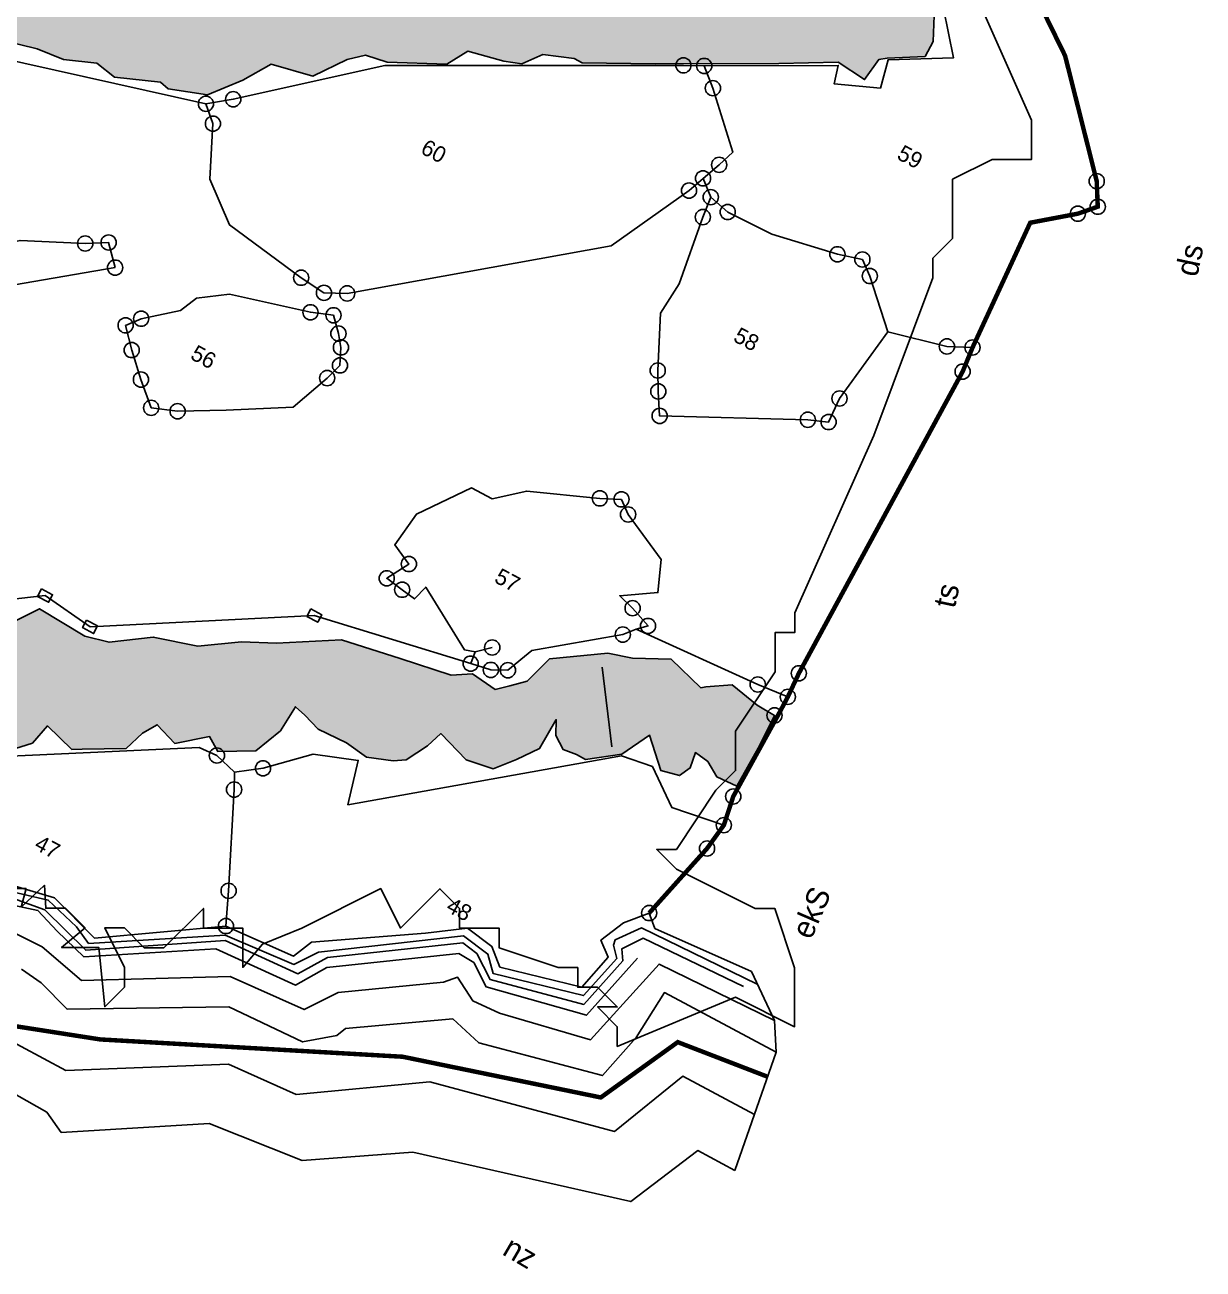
# Model space of a CAD drawing. Header units: metres. Extents: x 344942 to 348881, y 1759187 to 1762834.
# Drawn here: x 347468 to 348125, y 1759554 to 1760247 of the extents above; entities that cross this region are included whole.
import ezdxf

# ---------------------------------------------------------------- set-up
doc = ezdxf.new("R2010")
doc.units = ezdxf.units.M
doc.header["$MEASUREMENT"] = 0
doc.linetypes.add('DASHDOT', pattern=[1, 0.5, -0.25, 0, -0.25])
for name, color, linetype in [('LINE_WATER', 4, 'Continuous'), ('OFF', 1, 'Continuous'), ('POLY_HATCH', 12, 'Continuous'), ('POLY_PARCEL', 6, 'Continuous'), ('POLY_WATER', 4, 'Continuous'), ('SYM_ARROW', 1, 'Continuous'), ('SYM_STONE', 1, 'Continuous'), ('TEXT_MAPOUT', 7, 'Continuous'), ('TEXT_PARCEL', 7, 'Continuous'), ('V_BOUND_LINE', 7, 'Continuous'), ('V_BOUND_STREAM_LINE', 7, 'DASHDOT'), ('VILLAGE BOUNDRY', 15, 'Continuous')]:
    doc.layers.add(name, color=color, linetype=linetype)
doc.styles.get("Standard").update_dxf_attribs({"font": 'simplex.shx'})
doc.styles.add('TEXT_MAP', font='')
doc.styles.get('TEXT_MAP').set_extended_font_data('Kruti Dev 050')
doc.dimstyles.get("Standard").update_dxf_attribs({"dimtxt": 0.18, "dimasz": 0.18, "dimexe": 0.18, "dimexo": 0.0625, "dimgap": 0.09, "dimtad": 0, "dimtih": 1, "dimtoh": 1, "dimdec": 4, "dimzin": 0, "dimdsep": 46, "dimtxsty": 'Standard', "dimcen": 0.09, "dimadec": 0, "dimazin": 0, "dimtfac": 1, "dimtdec": 4, "dimtofl": 0, "dimtmove": 0, "dimatfit": 3, "dimfxl": 0, "dimtolj": 1, "dimtzin": 0, "dimarcsym": 0})

# ---------------------------------------------------------------- blocks, each defined once
blk = doc.blocks.new('STONE')
blk.add_circle((0, 0), 0.851)
blk = doc.blocks.new('STONESQUARE')
blk.add_lwpolyline([(-0.7, 0.48), (0.7, 0.48), (0.7, -0.48), (-0.7, -0.48)], close=True)
blk = doc.blocks.new('WESGW')
at = {"layer": 'POLY_HATCH'}
h = blk.add_hatch(dxfattribs=at)
h.set_pattern_fill('ZIGZAG', color=256, scale=20, style=0)
h.set_pattern_definition([(0, (1778.8028, 7410.7328), (2.5, 2.5), [2.5, -2.5]), (90, (1781.3028, 7410.7328), (-2.5, 2.5), [2.5, -2.5])])
h.paths.add_polyline_path([(2230.65, 7614.13), (2235.08, 7621.4), (2237.57, 7623.1), (2239.73, 7626.84), (2243.82, 7628.89), (2245.18, 7632.4), (2246.32, 7635.36), (2248.02, 7636.15), (2248.71, 7639.33), (2250.18, 7642.39), (2253.7, 7643.19), (2257.68, 7641.94), (2260.97, 7640.46), (2264.15, 7640.12), (2268.92, 7638.76), (2273.08, 7639.22), (2278.07, 7637.18), (2280.57, 7636.95), (2284.21, 7633.66), (2286.48, 7633.32), (2291.48, 7629.92), (2292.84, 7630.26), (2292.95, 7632.64), (2292.27, 7637.4), (2292.95, 7639.33), (2295.11, 7639.79), (2296.48, 7638.99), (2298.63, 7638.43), (2301.7, 7639.22), (2304.31, 7637.97), (2308.4, 7633.66), (2311.01, 7631.39), (2312.15, 7631.39), (2315.22, 7633.66), (2321.01, 7635.14), (2324.19, 7635.48), (2327.68, 7636.84), (2330.17, 7636.39), (2334.95, 7638.32), (2336.08, 7638.09), (2340.28, 7639.56), (2343.01, 7642.85), (2344.94, 7645.92), (2349.71, 7646.94), (2352.22, 7650.41), (2353.81, 7651.78), (2356.31, 7652.23), (2362.33, 7655.18), (2363.69, 7657.56), (2367.78, 7658.47), (2369.71, 7659.15), (2371.3, 7661.2), (2374.59, 7662.44), (2375.62, 7662.44), (2382.89, 7666.19), (2395.08, 7672.71), (2400.88, 7676), (2404.4, 7675.66), (2404.74, 7678.38), (2405.53, 7678.95), (2409.17, 7681.11), (2409.17, 7683.04), (2407.92, 7685.65), (2408.26, 7688.82), (2409.96, 7692), (2412.58, 7694.73), (2415.07, 7695.86), (2422.12, 7694.16), (2419.73, 7699.83), (2414.39, 7703.58), (2409.96, 7703.8), (2407.46, 7701.31), (2406.1, 7699.95), (2403.83, 7696.65), (2404.51, 7695.07), (2403.72, 7691.43), (2404.17, 7689.62), (2406.1, 7687.8), (2400.99, 7688.48), (2395.88, 7686.21), (2395.54, 7683.95), (2390.31, 7680.31), (2389.4, 7678.27), (2386, 7679.86), (2383.27, 7679.29), (2381.91, 7676.91), (2379.64, 7672.26), (2376.41, 7671.87), (2374.14, 7670.96), (2373.12, 7669.37), (2369.03, 7670.28), (2367.78, 7670.05), (2365.85, 7665.74), (2363.69, 7668.12), (2362.89, 7669.37), (2359.03, 7668.12), (2357.44, 7668.46), (2355.51, 7664.49), (2352.67, 7667.67), (2350.17, 7667.9), (2346.54, 7666.42), (2343.13, 7663.02), (2342.22, 7658.02), (2340.97, 7664.15), (2336.31, 7664.83), (2332, 7662.22), (2329.95, 7658.36), (2329.73, 7654.62), (2329.16, 7652.24), (2327.11, 7657.57), (2322.91, 7658.7), (2318.82, 7658.36), (2316.21, 7656.09), (2315.19, 7657), (2313.14, 7659.39), (2309.9, 7660.07), (2307.85, 7659.84), (2302.29, 7656.33), (2302.74, 7662), (2298.54, 7666.99), (2294.22, 7668.13), (2291.04, 7667.9), (2288.32, 7666.99), (2284.46, 7663.47), (2284.46, 7666.54), (2283.21, 7668.47), (2277.98, 7671.87), (2275.03, 7674.37), (2272.42, 7675.16), (2269.8, 7674.6), (2267.3, 7673.8), (2263.1, 7672.33), (2260.83, 7670.28), (2256.42, 7662.55), (2250.62, 7666.29), (2246.08, 7666.52), (2243.35, 7665.27), (2241.08, 7663), (2238.13, 7657.89), (2236.77, 7649.38), (2235.74, 7650.63), (2230.75, 7653.24), (2226.88, 7650.18), (2223.02, 7646.32), (2222.23, 7643.25), (2222.57, 7638.94), (2218.82, 7640.08), (2212.23, 7636.79), (2209.39, 7634.29), (2208.94, 7630.89), (2210.16, 7626.96), (2211.4, 7623.44), (2205.04, 7625.14), (2201.98, 7624.12), (2199.02, 7621.06), (2197.21, 7616.74), (2196.64, 7611.07), (2191.3, 7610.62), (2187.78, 7603.35), (2189.37, 7598.47), (2189.2, 7597.02), (2178.75, 7592.48), (2178.64, 7590.21), (2178.3, 7586.35), (2176.02, 7584.54), (2175.57, 7581.47), (2175.8, 7576.03), (2179.54, 7572.85), (2183.63, 7575.69), (2188.06, 7574.78), (2188.52, 7572.39), (2181.14, 7568.2), (2181.59, 7563.43), (2185, 7560.48), (2192.38, 7560.03), (2193.9, 7559.95), (2191.86, 7557.22), (2191.41, 7553.48), (2194.36, 7552.91), (2200.61, 7552), (2202.54, 7551.78), (2208.22, 7553.14), (2208.33, 7548.94), (2208.9, 7546.67), (2211.06, 7544.51), (2213.21, 7543.27), (2218.89, 7544.29), (2217.87, 7541.56), (2218.67, 7538.73), (2220.03, 7536.12), (2221.28, 7535.1), (2223.66, 7534.3), (2226.62, 7533.62), (2227.3, 7530.67), (2228.55, 7529.53), (2232.3, 7527.95), (2234.76, 7529.15), (2235.56, 7527.45), (2236.58, 7525.75), (2237.71, 7524.84), (2240.44, 7524.5), (2243.05, 7524.5), (2244.87, 7525.86), (2244.42, 7522.12), (2244.3, 7519.85), (2245.89, 7521.78), (2248.16, 7520.41), (2249.98, 7520.41), (2252.71, 7521.55), (2255.43, 7523.02), (2257.14, 7526.88), (2259.64, 7524.39), (2262.48, 7524.05), (2265.43, 7526.2), (2267.93, 7523.7), (2269.4, 7522.8), (2274.4, 7524.5), (2276.79, 7522.12), (2279.85, 7521.55), (2283.94, 7523.82), (2285.42, 7522.12), (2288.83, 7519.17), (2292.8, 7519.62), (2295.53, 7521.89), (2297, 7524.61), (2296.98, 7527.94), (2298.12, 7529.76), (2299.37, 7531.57), (2303.34, 7535.54), (2307.54, 7539.97), (2315.38, 7543.6), (2317.99, 7544.51), (2326.4, 7548.37), (2325.95, 7552.11), (2327.19, 7553.13), (2328.44, 7551.88), (2330.83, 7549.84), (2331.97, 7548.82), (2334.24, 7550.18), (2337.53, 7553.36), (2339.58, 7555.63), (2339.92, 7559.49), (2342.87, 7558.47), (2345.48, 7558.92), (2348.09, 7561.98), (2348.59, 7564.66), (2350.07, 7564.43), (2355.18, 7564.32), (2357.11, 7566.25), (2357.68, 7568.75), (2361.32, 7567.72), (2362.34, 7568.29), (2366.65, 7570.67), (2367.45, 7573.06), (2368.47, 7574.65), (2371.2, 7573.74), (2374.26, 7576.24), (2375.85, 7575.21), (2379.6, 7577.26), (2380.97, 7580.55), (2381.19, 7583.72), (2382.56, 7583.38), (2384.6, 7582.7), (2388.12, 7582.82), (2390.85, 7582.48), (2393.69, 7583.5), (2394.94, 7584.29), (2396.3, 7586.79), (2396.98, 7588.72), (2400.84, 7587.47), (2403.99, 7588), (2405.81, 7590.16), (2407.51, 7592.43), (2407.63, 7596.18), (2408.42, 7594.59), (2409.9, 7593.57), (2411.49, 7593.79), (2412.63, 7593.79), (2415.91, 7596.22), (2417.68, 7599.54), (2420.65, 7596.65), (2422.77, 7597.14), (2423.4, 7598.45), (2423.12, 7600.25), (2424.82, 7600), (2426.51, 7598.98), (2428.98, 7599.11), (2429.09, 7603.99), (2428.98, 7608.08), (2426.71, 7608.19), (2423.19, 7608.87), (2420.69, 7607.28), (2420.24, 7606.94), (2415.81, 7608.19), (2411.94, 7606.26), (2409.22, 7605.47), (2403.77, 7601.84), (2402.74, 7598.43), (2401.27, 7597.07), (2400.02, 7595.94), (2396.95, 7596.28), (2394.91, 7595.03), (2389, 7594.01), (2382.21, 7592.75), (2375.96, 7589.01), (2372.44, 7587.3), (2368.35, 7584.58), (2363.46, 7583.11), (2359.37, 7580.27), (2356.65, 7579.59), (2350.74, 7579.93), (2349.01, 7577.47), (2346.63, 7575.99), (2341.74, 7574.52), (2340.83, 7572.59), (2340.38, 7571.23), (2337.88, 7569.87), (2334.36, 7569.07), (2333.56, 7566.69), (2330.38, 7564.87), (2328.91, 7564.31), (2325.73, 7564.65), (2325.05, 7563.51), (2322.77, 7561.92), (2319.93, 7559.88), (2319.48, 7558.97), (2319.14, 7557.61), (2315.39, 7555), (2315.28, 7553.64), (2313.73, 7551.32), (2309.42, 7548.37), (2308.51, 7547.01), (2307.26, 7545.42), (2304.08, 7543.26), (2302.6, 7541.45), (2302.26, 7539.86), (2299.31, 7538.15), (2297.95, 7537.02), (2296.92, 7534.52), (2293.74, 7532.93), (2292.83, 7531.8), (2292.27, 7529.98), (2290.79, 7529.08), (2285.34, 7529.98), (2283.07, 7529.53), (2280.45, 7529.76), (2276.25, 7532.14), (2273.87, 7531.69), (2269.78, 7532.59), (2266.82, 7533.39), (2264.89, 7533.05), (2257.74, 7535.77), (2253.65, 7535.09), (2249.44, 7537.47), (2245.24, 7536.34), (2242.21, 7536.89), (2239.25, 7537.91), (2235.16, 7536.44), (2233.12, 7537.8), (2230.96, 7540.64), (2228.8, 7542.57), (2226.99, 7545.52), (2225.51, 7547.22), (2223.01, 7550.06), (2219.83, 7550.85), (2216.31, 7554.14), (2213.7, 7558.91), (2212.54, 7559.87), (2208.11, 7559.53), (2205.72, 7560.55), (2204.59, 7566.56), (2203.68, 7569.86), (2200.95, 7570.42), (2198.68, 7571.33), (2197.55, 7575.3), (2195.61, 7579.16), (2195.61, 7580.75), (2196.76, 7583.3), (2200.96, 7586.93), (2202.78, 7590.44), (2204.37, 7595.21), (2208.68, 7597.82), (2211.75, 7600.88), (2216.63, 7603.38), (2218.9, 7603.61), (2222.58, 7607.33), (2226.33, 7609.26)])
at = {"layer": 'LINE_WATER'}
for points in [[(2361.56, 7549.63), (2367.11, 7550.45), (2373.28, 7548.6), (2386.55, 7556.92), (2395.49, 7557.43), (2397.55, 7560.62), (2410.15, 7569.18), (2412.1, 7568.87), (2414.77, 7567.02), (2425.36, 7569.49), (2426.91, 7575.86), (2426.19, 7576.99), (2427.73, 7579.14), (2440.17, 7579.66)], [(2362.86, 7548.99), (2366.46, 7550.02), (2369.44, 7548.99), (2373.45, 7547.86), (2386.07, 7555.61), (2395.84, 7556.22), (2398, 7559.61), (2410.33, 7567.93), (2412.29, 7567.83), (2414.76, 7566.08), (2426.17, 7568.55), (2428.23, 7576.87)], [(2365.28, 7546.54), (2368.78, 7546.65), (2374.44, 7545.41), (2388.93, 7553.63), (2397.98, 7554.25), (2400.45, 7557.74), (2410.32, 7564.31), (2411.42, 7565.52), (2414.2, 7563.98), (2417.49, 7564.18), (2427.87, 7566.34), (2430.67, 7577.43), (2445.04, 7577.95)], [(2446.89, 7574.89), (2432.7, 7574.89), (2432.28, 7568.97), (2430.94, 7563.42), (2416.99, 7560.15), (2413.15, 7561.16), (2403.06, 7554.55), (2402.58, 7553.4), (2399.54, 7550.97), (2390.39, 7550.53), (2374.55, 7541.8), (2370.6, 7543.03), (2367.92, 7543.34)], [(2448.02, 7567.58), (2438.91, 7567.58), (2435.06, 7558.54), (2414.2, 7553.72), (2401.68, 7545.44), (2393.4, 7544.86), (2377.66, 7535.68), (2369.09, 7535.68)], [(2441.4, 7580.6), (2427.01, 7580.09), (2425.06, 7577.52), (2425.16, 7576.9), (2426.19, 7575.77), (2424.85, 7570.33), (2414.77, 7567.76), (2413.23, 7569.4), (2409.84, 7569.92), (2396.37, 7560.67), (2394.59, 7558.16), (2386.26, 7557.44), (2373.2, 7549.43), (2371.14, 7550.46), (2366.93, 7551.59), (2361.17, 7550.05)]]:
    blk.add_lwpolyline(points, dxfattribs=at)
at = {"layer": 'OFF'}
blk.add_lwpolyline([(2440.21, 7581.56), (2445.04, 7577.95), (2446.89, 7574.89), (2449.02, 7561.04)], dxfattribs=at)
at = {"layer": 'POLY_HATCH'}
for points in [[(2315.22, 7633.66), (2321.01, 7635.14), (2324.19, 7635.48), (2327.68, 7636.84), (2330.17, 7636.39), (2334.95, 7638.32), (2336.08, 7638.09), (2340.28, 7639.56), (2343.01, 7642.85), (2344.94, 7645.92), (2349.71, 7646.94), (2352.22, 7650.41), (2353.81, 7651.78), (2356.31, 7652.23), (2362.33, 7655.18), (2363.69, 7657.56), (2367.78, 7658.47), (2369.71, 7659.15), (2371.3, 7661.2), (2374.59, 7662.44), (2375.62, 7662.44), (2382.89, 7666.19), (2395.08, 7672.71), (2400.88, 7676), (2404.4, 7675.66), (2404.74, 7678.38), (2405.53, 7678.95), (2409.17, 7681.11), (2409.17, 7683.04), (2407.92, 7685.65)], [(2355.18, 7564.32), (2357.11, 7566.25), (2357.68, 7568.75), (2361.32, 7567.72), (2362.34, 7568.29), (2366.65, 7570.67), (2367.45, 7573.06), (2368.47, 7574.65), (2371.2, 7573.74), (2374.26, 7576.24), (2375.85, 7575.21), (2379.6, 7577.26), (2380.97, 7580.55), (2381.19, 7583.72), (2382.56, 7583.38), (2384.6, 7582.7), (2388.12, 7582.82), (2390.85, 7582.48), (2393.69, 7583.5), (2394.94, 7584.29), (2396.3, 7586.79), (2396.98, 7588.72), (2400.84, 7587.47), (2403.99, 7588), (2405.81, 7590.16), (2407.51, 7592.43), (2407.63, 7596.18), (2408.42, 7594.59), (2409.9, 7593.57), (2411.49, 7593.79), (2412.63, 7593.79), (2415.91, 7596.22), (2417.68, 7599.54), (2420.65, 7596.65), (2422.77, 7597.14), (2423.4, 7598.45), (2423.12, 7600.25), (2424.82, 7600), (2426.51, 7598.98), (2428.98, 7599.11), (2429.09, 7603.99), (2428.98, 7608.08), (2426.71, 7608.19), (2423.19, 7608.87), (2420.69, 7607.28), (2420.24, 7606.94), (2415.81, 7608.19), (2411.94, 7606.26), (2409.22, 7605.47), (2403.77, 7601.84), (2402.74, 7598.43), (2401.27, 7597.07), (2400.02, 7595.94), (2396.95, 7596.28), (2394.91, 7595.03), (2389, 7594.01), (2382.21, 7592.75), (2375.96, 7589.01), (2372.44, 7587.3), (2368.35, 7584.58), (2363.46, 7583.11), (2359.37, 7580.27), (2356.65, 7579.59), (2350.74, 7579.93), (2349.01, 7577.47)]]:
    blk.add_lwpolyline(points, dxfattribs=at)
at = {"layer": 'POLY_PARCEL'}
for points in [[(2416, 7693.64), (2412.22, 7692.48), (2408.45, 7686.83), (2412.04, 7682.5), (2405.69, 7678.85), (2406.42, 7675.66), (2401.63, 7673.63), (2401.05, 7675.66), (2387.84, 7668.56)], [(2340.59, 7638.59), (2343.05, 7640.47), (2356.26, 7651.78), (2385.75, 7667.52), (2387.84, 7668.56)], [(2387.84, 7668.56), (2389.87, 7666.82), (2395.21, 7661.56), (2394.52, 7659.57), (2393.64, 7657.39)], [(2393.64, 7657.39), (2392.9, 7655.44), (2388.11, 7645.87), (2364.53, 7627.28), (2362.21, 7626.12), (2359.16, 7626.41), (2349.29, 7627.86), (2344.94, 7631.34), (2342.33, 7636.99), (2340.59, 7638.59)], [(2393.64, 7657.39), (2395.39, 7655.94)], [(2395.39, 7655.94), (2397.85, 7655.36), (2403.37, 7655.51), (2410.92, 7656.96), (2413.66, 7657.76), (2415.27, 7656.52), (2419.99, 7651.94)], [(2419.99, 7651.94), (2418.72, 7642.82), (2418.88, 7639.92), (2416.7, 7639.05), (2401.86, 7631.63), (2400.44, 7633.98), (2399.28, 7636.01), (2396.53, 7641.81), (2396.82, 7645.72), (2395.66, 7653.55), (2395.39, 7655.94)], [(2419.99, 7651.94), (2426.59, 7653.62), (2429.18, 7654.86)], [(2340.59, 7638.59), (2313.83, 7631.18), (2309.33, 7630.6)], [(2344.32, 7612.46), (2346.22, 7610.34), (2348.69, 7607.91), (2351.19, 7605.66), (2353.98, 7606.71), (2358.72, 7609.37), (2365.17, 7613.21), (2367.01, 7617.86), (2367.61, 7619.79), (2366.76, 7621.62), (2365.78, 7622.85), (2364.33, 7624.4), (2361.9, 7623.48), (2352.96, 7621.01), (2349.89, 7618.86), (2348.97, 7616.81), (2345.51, 7613.94), (2344.32, 7612.46)], [(2410.77, 7609.31), (2411.77, 7610.26), (2409.31, 7611.21), (2407.39, 7611.75), (2410.98, 7614.08), (2409.56, 7617.52), (2403.93, 7620.23), (2402.48, 7621.37), (2400.29, 7620.33), (2392.69, 7617.21), (2389.67, 7614.61), (2387.07, 7614.61), (2383.01, 7609.1), (2382.48, 7604.94), (2384.88, 7603.79), (2383.44, 7601.21), (2385.57, 7600.9), (2387.27, 7600.63), (2387.76, 7602.39), (2394.88, 7598.24), (2396.05, 7598.59)], [(2340.24, 7617.61), (2325.61, 7606.3), (2329.83, 7586.89), (2330.69, 7584.7), (2330.29, 7581.9), (2325.89, 7575.46), (2323.69, 7574.06), (2320.88, 7574.23), (2318.56, 7579.19), (2316.29, 7599), (2316.43, 7601.51), (2317.09, 7603.3), (2317.89, 7605.43), (2329.42, 7615.29), (2336.02, 7618.42), (2338.28, 7619.75), (2340.24, 7617.61)], [(2429.32, 7610.62), (2425.7, 7610.25), (2410.77, 7609.31)], [(2410.77, 7609.31), (2409.73, 7608.08), (2401.57, 7601.73), (2400.26, 7598.51), (2398.56, 7597.64), (2396.23, 7597.2)], [(2396.05, 7598.59), (2397.51, 7599.93)], [(2396.23, 7597.2), (2396.05, 7598.59)], [(2396.23, 7597.2), (2378.24, 7593.72), (2356.68, 7580.8), (2350.59, 7581.52), (2328.09, 7566.01), (2325.19, 7566.59)], [(2378.61, 7574.04), (2381.22, 7575.92), (2385.43, 7579.98), (2390.22, 7581.72), (2391.52, 7576.79), (2415.97, 7596.04), (2419.6, 7596.62), (2423.67, 7593.58), (2429.75, 7594.57)], [(2331, 7547.79), (2332.45, 7548.66), (2338.84, 7553.88), (2373.82, 7574.62), (2375.99, 7574.76), (2378.61, 7574.04)], [(2378.61, 7574.04), (2379.48, 7572.3), (2384.27, 7562), (2385.86, 7558.38)]]:
    blk.add_lwpolyline(points, dxfattribs=at)
at = {"layer": 'POLY_WATER'}
for points in [[(2440.21, 7581.56), (2428.38, 7580.74), (2427, 7581.95), (2424.97, 7579.63), (2423.66, 7576.73), (2425.26, 7575.43), (2424.24, 7571.08), (2415.1, 7568.76), (2413.21, 7570.37), (2409.86, 7570.89), (2405.95, 7568.18), (2395.15, 7561.28), (2394.14, 7558.96), (2385.86, 7558.38), (2373.53, 7550.26), (2367.43, 7552.14), (2360.32, 7550.69)], [(2156.92, 7545.41), (2167.22, 7540.89), (2176.56, 7526.16), (2188.85, 7521.6), (2194.73, 7515.93), (2196.66, 7509.57), (2206.87, 7503.36), (2216.12, 7497.21), (2224.5, 7493.45), (2235.41, 7485.15), (2275.52, 7484.66), (2296.38, 7483.7), (2316.9, 7492.36), (2347.27, 7517.93), (2364.17, 7522.77), (2370.52, 7530.75), (2377.94, 7530.56), (2380.45, 7529.31), (2394.6, 7537.97), (2405.74, 7539.24), (2416.23, 7545.87), (2440.36, 7552.47), (2444.3, 7561.04), (2449.02, 7561.04)]]:
    blk.add_lwpolyline(points, dxfattribs=at)
at = {"layer": 'V_BOUND_LINE', "const_width": 0.5}
blk.add_lwpolyline([(2417.74, 7692.34), (2422.96, 7688.57), (2432.69, 7677.84), (2434.14, 7675.37), (2432.54, 7673.63), (2428.31, 7670.23), (2429.18, 7654.86), (2429.47, 7651.96), (2429.17, 7613.52), (2429.32, 7610.62), (2429.32, 7608.44), (2429.17, 7597.9), (2429.75, 7594.57), (2429.32, 7591.38), (2427, 7581.95)], dxfattribs=at)
at = {"layer": 'V_BOUND_STREAM_LINE', "ltscale": 10, "const_width": 0.5}
blk.add_lwpolyline([(2447.33, 7572.01), (2436.62, 7570.7), (2431.93, 7561.18), (2410.2, 7554.77), (2379.41, 7540.56), (2345.69, 7528.83), (2308.75, 7501.41), (2293.12, 7495.78), (2238.64, 7496.25), (2206.44, 7515.61), (2203.12, 7521.79), (2193.12, 7530.38), (2180.77, 7536.63), (2172.48, 7548.96), (2164.36, 7552.87), (2143.62, 7599.93), (2132.36, 7603.99), (2104.38, 7599.31)], dxfattribs=at)
at = {"layer": 'SYM_STONE'}
for name, p in [('STONE', (2432.69, 7677.84)), ('STONE', (2434.14, 7675.37)), ('STONE', (2432.54, 7673.63)), ('STONE', (2387.84, 7668.56)), ('STONE', (2385.75, 7667.52)), ('STONE', (2389.87, 7666.82)), ('STONE', (2394.52, 7659.57)), ('STONE', (2393.64, 7657.39)), ('STONE', (2413.66, 7657.76)), ('STONE', (2410.92, 7656.96)), ('STONE', (2415.27, 7656.52)), ('STONE', (2392.9, 7655.44)), ('STONE', (2395.39, 7655.94)), ('STONE', (2397.85, 7655.36)), ('STONE', (2429.18, 7654.86)), ('STONE', (2395.66, 7653.55)), ('STONE', (2426.59, 7653.62)), ('STONE', (2429.47, 7651.96)), ('STONE', (2418.72, 7642.82)), ('STONE', (2343.05, 7640.47)), ('STONE', (2418.88, 7639.92)), ('STONE', (2340.59, 7638.59)), ('STONE', (2416.7, 7639.05)), ('STONE', (2342.33, 7636.99)), ('STONE', (2399.28, 7636.01)), ('STONE', (2400.44, 7633.98)), ('STONE', (2401.86, 7631.63)), ('STONE', (2364.53, 7627.28)), ('STONE', (2359.16, 7626.41)), ('STONE', (2362.21, 7626.12)), ('STONE', (2364.33, 7624.4)), ('STONE', (2361.9, 7623.48)), ('STONE', (2365.78, 7622.85)), ('STONE', (2366.76, 7621.62)), ('STONE', (2402.48, 7621.37)), ('STONE', (2367.61, 7619.79)), ('STONE', (2400.29, 7620.33)), ('STONE', (2403.93, 7620.23)), ('STONE', (2336.02, 7618.42)), ('STONE', (2338.28, 7619.75)), ('STONE', (2340.24, 7617.61)), ('STONE', (2367.01, 7617.86)), ('STONE', (2345.51, 7613.94)), ('STONE', (2429.17, 7613.52)), ('STONE', (2344.32, 7612.46)), ('STONE', (2346.22, 7610.34)), ('STONE', (2409.31, 7611.21)), ('STONE', (2411.77, 7610.26)), ('STONE', (2425.7, 7610.25)), ('STONE', (2429.32, 7610.62)), ('STONE', (2348.69, 7607.91)), ('STONE', (2409.73, 7608.08)), ('STONE', (2428.98, 7608.08)), ('STONE', (2353.98, 7606.71)), ('STONE', (2351.19, 7605.66)), ('STONE', (2384.88, 7603.79)), ('STONE', (2383.44, 7601.21)), ('STONE', (2385.57, 7600.9)), ('STONE', (2397.51, 7599.93)), ('STONE', (2398.56, 7597.64)), ('STONE', (2400.26, 7598.51)), ('STONE', (2429.17, 7597.9)), ('STONE', (2396.23, 7597.2)), ('STONESQUARE', (2378.24, 7593.72)), ('STONE', (2429.75, 7594.57)), ('STONE', (2429.32, 7591.38)), ('STONESQUARE', (2350.59, 7581.52)), ('STONE', (2427, 7581.95)), ('STONESQUARE', (2356.68, 7580.8)), ('STONE', (2381.22, 7575.92)), ('STONE', (2375.99, 7574.76)), ('STONE', (2379.48, 7572.3)), ('STONE', (2384.27, 7562)), ('STONE', (2385.86, 7558.38))]:
    blk.add_blockref(name, p, dxfattribs=at)
at = {"layer": 'TEXT_MAPOUT', "style": 'TEXT_MAP'}
for s, rotation, p in [('ds', 106.0478, (2447.7, 7673.59)), ('ts', 106.0478, (2441.2, 7628.08)), ('ekS', 94.6181, (2444.45, 7587.76)), ('nz', 357.7255, (2430.32, 7540.47))]:
    blk.add_text(s, height=2.5, rotation=rotation, dxfattribs=at).set_placement(p)
at = {"layer": 'TEXT_PARCEL', "style": 'TEXT_MAP'}
for s, p in [('59', (2411.64, 7669.52)), ('60', (2364.27, 7645)), ('58', (2405.07, 7642.89)), ('56', (2352.35, 7612.55)), ('57', (2394.14, 7606.49)), ('48', (2406.7, 7571.43)), ('47', (2362.73, 7555.9))]:
    blk.add_text(s, height=1.8, dxfattribs=at).set_placement(p)
at = {"layer": 'SYM_ARROW'}
blk.add_leader([(2414.54, 7596.41), (2409.41, 7603.78)], dimstyle='Standard', override={"dimasz": 1.8, "dimgap": 0.09, "dimtad": 0}, dxfattribs=at)

msp = doc.modelspace()

# ---------------------------------------------------------------- linework, layer by layer
at = {"layer": 'VILLAGE BOUNDRY', "ltscale": 0.1, "flags": 128}
msp.add_lwpolyline([(347458.13, 1759765.55), (347469.1, 1759765.54), (347466.46, 1759755.18), (347479.39, 1759767.39), (347480.06, 1759754.54), (347491.06, 1759754.54), (347502.02, 1759743.57), (347488.95, 1759732.68), (347509.68, 1759732.68), (347512.97, 1759699.67), (347523.97, 1759710.63), (347523.98, 1759721.59), (347512.99, 1759743.56), (347523.99, 1759743.56), (347534.95, 1759732.59), (347545.91, 1759732.59), (347567.89, 1759754.51), (347567.88, 1759743.54), (347589.85, 1759743.54), (347589.84, 1759721.57), (347600.81, 1759734.57), (347622.78, 1759743.52), (347666.72, 1759765.47), (347677.67, 1759743.5), (347699.65, 1759765.46), (347710.61, 1759754.46), (347710.6, 1759743.49), (347732.57, 1759743.48), (347732.57, 1759732.52), (347765.49, 1759721.51), (347776.46, 1759721.5), (347776.45, 1759710.54), (347787.45, 1759710.53), (347798.42, 1759699.56), (347787.45, 1759699.57), (347798.41, 1759688.56), (347798.41, 1759677.6), (347864.28, 1759705.02), (347897.2, 1759688.53), (347897.22, 1759721.46), (347886.26, 1759754.39), (347875.26, 1759754.4), (347831.37, 1759776.38), (347820.41, 1759787.35), (347831.38, 1759787.35), (347853.36, 1759820.3), (347864.33, 1759831.26), (347864.33, 1759853.23), (347886.31, 1759886.15), (347886.32, 1759908.12), (347897.28, 1759908.11), (347897.29, 1759919.08), (347941.25, 1760017.85), (347974.22, 1760105.67), (347974.22, 1760116.67), (347985.19, 1760127.63), (347985.2, 1760160.56), (348007.17, 1760171.52), (348029.14, 1760171.51), (348029.14, 1760193.48), (347985.25, 1760292.28)], dxfattribs=at)

# ---------------------------------------------------------------- block references
at = {"xscale": 4.974419646771247, "yscale": 4.974419646771247, "zscale": 4.974419646771247, "rotation": 331.9517426341686}
msp.add_blockref('WESGW', (319426.69, 1732142.6), dxfattribs=at)

doc.saveas('drawing.dxf')
